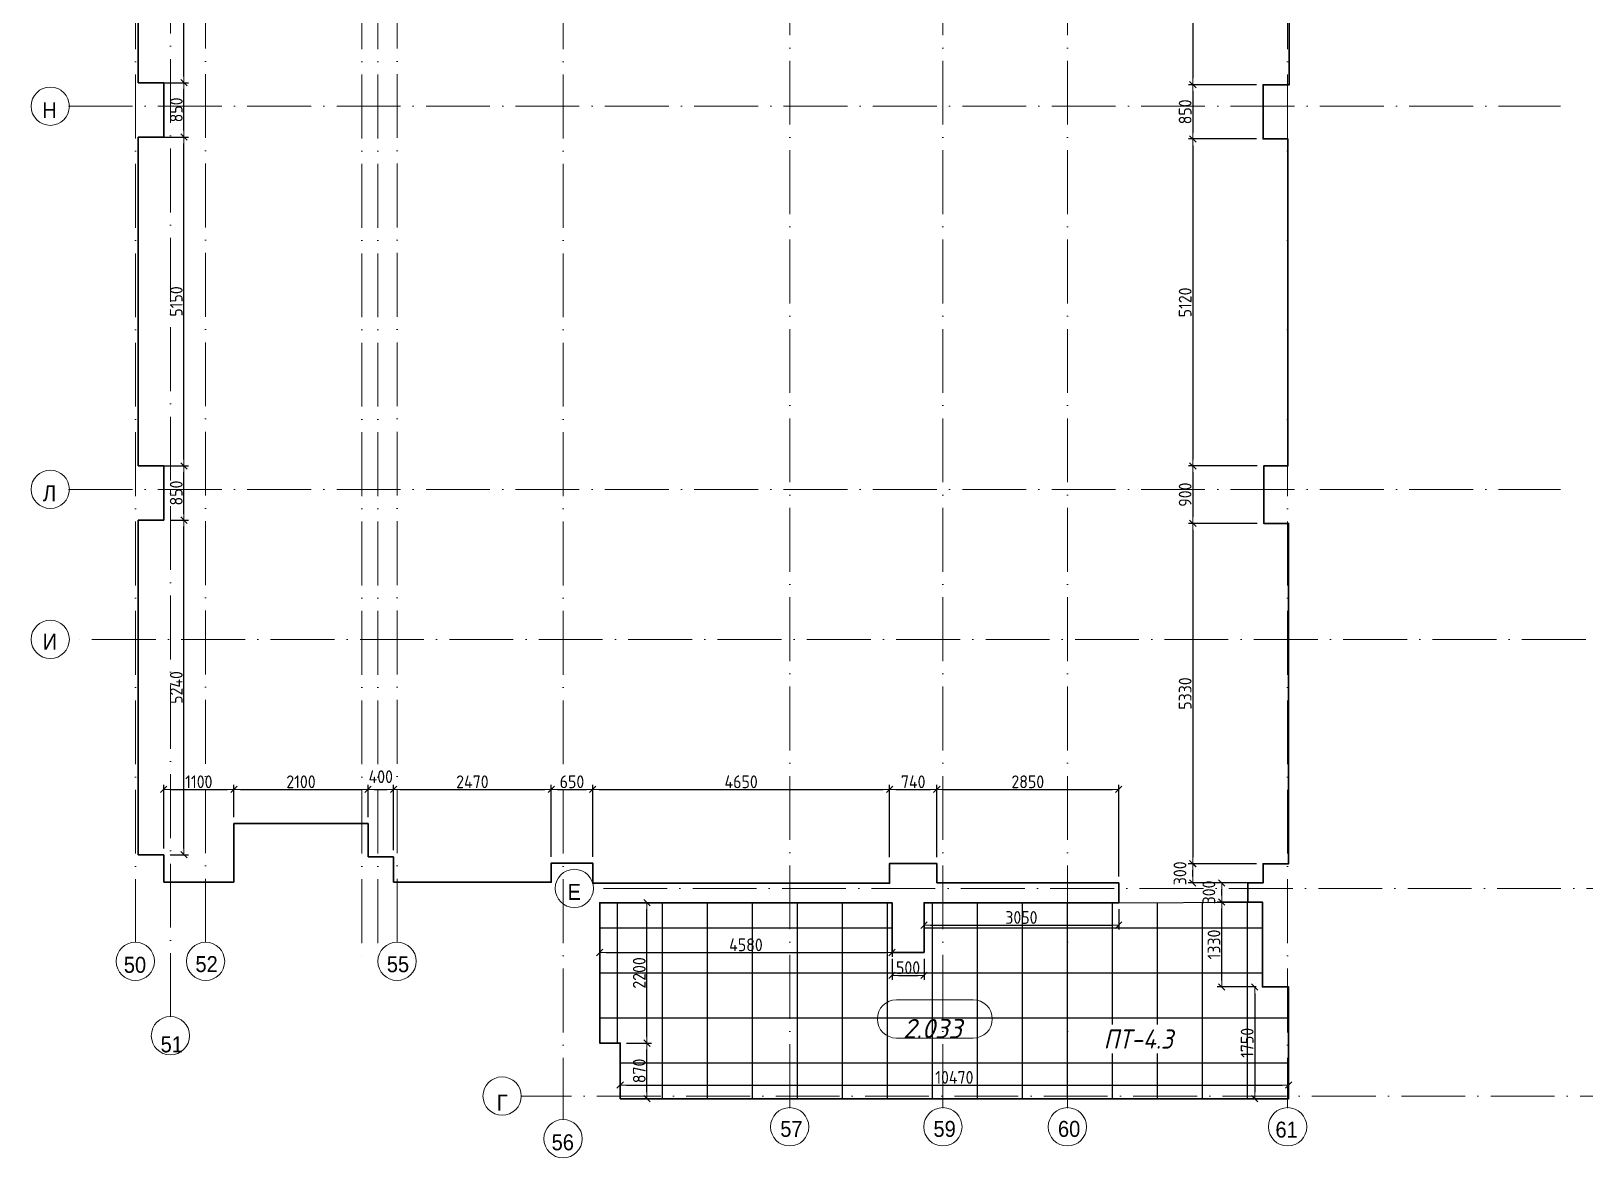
# Model space of a CAD drawing. Header units: millimetres. Extents: x 209 to 233005, y -171466 to 118936.
# Drawn here: x 19713 to 44053, y -77613 to -59967 of the extents above; entities that cross this region are included whole.
import ezdxf

# ---------------------------------------------------------------- set-up
doc = ezdxf.new("R2010")
doc.units = ezdxf.units.MM
doc.linetypes.add('50_200_ШТРИХ_1Т_ш5_п1_п1_', pattern=[1400, 1000, -200, 0, -200])
for name, color, linetype, lineweight, true_color in [('A-AREA-IDEN-1', 7, 'Continuous', 9, 0xaaaaaa), ('Оси-1', 7, 'Continuous', 20, 0xaaaaaa), ('Оси-2', 7, 'Continuous', 9, 0xaaaaaa), ('Оси-3', 7, '50_200_ШТРИХ_1Т_ш5_п1_п1_', 9, 0xaaaaaa)]:
    doc.layers.add(name, color=color, linetype=linetype, lineweight=lineweight, true_color=true_color)
for name, color, linetype, lineweight in [('A-CLNG-IDEN', 7, 'Continuous', 9), ('Основные линии', 7, 'Continuous', 30), ('Размеры', 7, 'Continuous', 15)]:
    doc.layers.add(name, color=color, linetype=linetype, lineweight=lineweight)
doc.layers.add('Штриховка', color=7, linetype='Continuous')
doc.styles.add('Arial', font='arial.ttf', dxfattribs={"width": 0.9, "height": 500})
doc.styles.add('ISOCPEUR_I', font='isocpeui.ttf', dxfattribs={"height": 300})
doc.styles.add('ISOCPEUR_I_1', font='isocpeui.ttf', dxfattribs={"width": 0.9, "height": 500})
doc.styles.add('СПДС', font='isocpeur.ttf', dxfattribs={"width": 0.9})
doc.dimstyles.new('Размера А3', dxfattribs={"dimtxt": 200, "dimasz": 100, "dimexe": 70, "dimexo": 100, "dimgap": 20, "dimtad": 1, "dimdec": 0, "dimrnd": 10, "dimzin": 0, "dimdsep": 46, "dimtxsty": 'СПДС', "dimblk": 'ARROWHEAD_6', "dimcen": 1, "dimclrd": 256, "dimclre": 256, "dimclrt": 256, "dimazin": 0, "dimtfac": 1, "dimtdec": 0, "dimtmove": 2, "dimatfit": 3, "dimfxl": 1, "dimtolj": 1, "dimtzin": 0, "dimarcsym": 0})

# ---------------------------------------------------------------- blocks, each defined once
blk = doc.blocks.new('Ось сетки - Круг_Ø6_00__ISO-2_5_0_9K_-17386508-АИ_План этажа Радиаторы_2')
at = {"layer": 'Оси-1'}
blk.add_circle((0, 0), 3, dxfattribs=at)
blk = doc.blocks.new('ARROWHEAD_6')
at = {"color": 0, "linetype": 'Continuous'}
for p, q in [((0, 0), (-1, 0)), ((-0.5, -0.5), (0.5, 0.5))]:
    blk.add_line(p, q, dxfattribs=at)
blk = doc.blocks.new('*D746')
at = {"layer": 'Defpoints', "color": 0, "transparency": 16777216}
for p in [(21791, -67626), (22107, -67626), (21791, -72866)]:
    blk.add_point(p, dxfattribs=at)
at = {"layer": 'Размеры', "lineweight": -2, "transparency": 16777216}
for p, q in [((21891, -67626), (22177, -67626)), ((22107, -72766), (22107, -67726)), ((21891, -72866), (22177, -72866))]:
    blk.add_line(p, q, dxfattribs=at)
at = {"layer": 'Размеры', "lineweight": -2, "transparency": 16777216, "xscale": 100, "yscale": 100, "zscale": 100}
for p, rotation in [((22107, -67626), 90), ((22107, -72866), 270)]:
    blk.add_blockref('ARROWHEAD_6', p, dxfattribs=dict(at, rotation=rotation))
at = {"layer": 'Размеры', "transparency": 16777216, "insert": (21987, -70246), "char_height": 200, "attachment_point": 5, "rotation": 90, "style": 'СПДС'}
blk.add_mtext('\\A1;5240', dxfattribs=at)
blk = doc.blocks.new('*D747')
at = {"layer": 'Defpoints', "color": 0, "transparency": 16777216}
for p in [(21791, -66776), (22107, -66776), (21791, -67626)]:
    blk.add_point(p, dxfattribs=at)
at = {"layer": 'Размеры', "lineweight": -2, "transparency": 16777216}
for p, q in [((21891, -66776), (22177, -66776)), ((22107, -67526), (22107, -66876)), ((21891, -67626), (22177, -67626))]:
    blk.add_line(p, q, dxfattribs=at)
at = {"layer": 'Размеры', "lineweight": -2, "transparency": 16777216, "xscale": 100, "yscale": 100, "zscale": 100}
for p, rotation in [((22107, -66776), 90), ((22107, -67626), 270)]:
    blk.add_blockref('ARROWHEAD_6', p, dxfattribs=dict(at, rotation=rotation))
at = {"layer": 'Размеры', "transparency": 16777216, "insert": (21987, -67201), "char_height": 200, "attachment_point": 5, "rotation": 90, "style": 'СПДС'}
blk.add_mtext('\\A1;850', dxfattribs=at)
blk = doc.blocks.new('*D748')
at = {"layer": 'Defpoints', "color": 0, "transparency": 16777216}
for p in [(21391, -61626), (22107, -61626), (21391, -66776)]:
    blk.add_point(p, dxfattribs=at)
at = {"layer": 'Размеры', "lineweight": -2, "transparency": 16777216}
for p, q in [((21491, -61626), (22177, -61626)), ((22107, -66676), (22107, -61726)), ((21491, -66776), (22177, -66776))]:
    blk.add_line(p, q, dxfattribs=at)
at = {"layer": 'Размеры', "lineweight": -2, "transparency": 16777216, "xscale": 100, "yscale": 100, "zscale": 100}
for p, rotation in [((22107, -61626), 90), ((22107, -66776), 270)]:
    blk.add_blockref('ARROWHEAD_6', p, dxfattribs=dict(at, rotation=rotation))
at = {"layer": 'Размеры', "transparency": 16777216, "insert": (21987, -64201), "char_height": 200, "attachment_point": 5, "rotation": 90, "style": 'СПДС'}
blk.add_mtext('\\A1;5150', dxfattribs=at)
blk = doc.blocks.new('*D749')
at = {"layer": 'Defpoints', "color": 0, "transparency": 16777216}
for p in [(21791, -60776), (22107, -60776), (21791, -61626)]:
    blk.add_point(p, dxfattribs=at)
at = {"layer": 'Размеры', "lineweight": -2, "transparency": 16777216}
for p, q in [((21891, -60776), (22177, -60776)), ((22107, -61526), (22107, -60876)), ((21891, -61626), (22177, -61626))]:
    blk.add_line(p, q, dxfattribs=at)
at = {"layer": 'Размеры', "lineweight": -2, "transparency": 16777216, "xscale": 100, "yscale": 100, "zscale": 100}
for p, rotation in [((22107, -60776), 90), ((22107, -61626), 270)]:
    blk.add_blockref('ARROWHEAD_6', p, dxfattribs=dict(at, rotation=rotation))
at = {"layer": 'Размеры', "transparency": 16777216, "insert": (21987, -61201), "char_height": 200, "attachment_point": 5, "rotation": 90, "style": 'СПДС'}
blk.add_mtext('\\A1;850', dxfattribs=at)
blk = doc.blocks.new('*D750')
at = {"layer": 'Defpoints', "color": 0, "transparency": 16777216}
for p in [(21391, -55636), (22107, -55636), (21391, -60776)]:
    blk.add_point(p, dxfattribs=at)
at = {"layer": 'Размеры', "lineweight": -2, "transparency": 16777216}
for p, q in [((21491, -55636), (22177, -55636)), ((22107, -60676), (22107, -55736)), ((21491, -60776), (22177, -60776))]:
    blk.add_line(p, q, dxfattribs=at)
at = {"layer": 'Размеры', "lineweight": -2, "transparency": 16777216, "xscale": 100, "yscale": 100, "zscale": 100}
for p, rotation in [((22107, -55636), 90), ((22107, -60776), 270)]:
    blk.add_blockref('ARROWHEAD_6', p, dxfattribs=dict(at, rotation=rotation))
at = {"layer": 'Размеры', "transparency": 16777216, "insert": (21987, -58206), "char_height": 200, "attachment_point": 5, "rotation": 90, "style": 'СПДС'}
blk.add_mtext('\\A1;5140', dxfattribs=at)
blk = doc.blocks.new('*D728')
at = {"layer": 'Defpoints', "color": 0, "transparency": 16777216}
for p in [(39011, -55656), (37911, -60806), (39011, -60806)]:
    blk.add_point(p, dxfattribs=at)
at = {"layer": 'Размеры', "lineweight": -2, "transparency": 16777216}
for p, q in [((38911, -55656), (37841, -55656)), ((37911, -55756), (37911, -60706)), ((38911, -60806), (37841, -60806))]:
    blk.add_line(p, q, dxfattribs=at)
at = {"layer": 'Размеры', "lineweight": -2, "transparency": 16777216, "xscale": 100, "yscale": 100, "zscale": 100}
for p, rotation in [((37911, -55656), 90), ((37911, -60806), 270)]:
    blk.add_blockref('ARROWHEAD_6', p, dxfattribs=dict(at, rotation=rotation))
at = {"layer": 'Размеры', "transparency": 16777216, "insert": (37791, -58231), "char_height": 200, "attachment_point": 5, "rotation": 90, "style": 'СПДС'}
blk.add_mtext('\\A1;5150', dxfattribs=at)
blk = doc.blocks.new('*D729')
at = {"layer": 'Defpoints', "color": 0, "transparency": 16777216}
for p in [(39011, -60806), (37911, -61656), (39011, -61656)]:
    blk.add_point(p, dxfattribs=at)
at = {"layer": 'Размеры', "lineweight": -2, "transparency": 16777216}
for p, q in [((38911, -60806), (37841, -60806)), ((37911, -60906), (37911, -61556)), ((38911, -61656), (37841, -61656))]:
    blk.add_line(p, q, dxfattribs=at)
at = {"layer": 'Размеры', "lineweight": -2, "transparency": 16777216, "xscale": 100, "yscale": 100, "zscale": 100}
for p, rotation in [((37911, -60806), 90), ((37911, -61656), 270)]:
    blk.add_blockref('ARROWHEAD_6', p, dxfattribs=dict(at, rotation=rotation))
at = {"layer": 'Размеры', "transparency": 16777216, "insert": (37791, -61231), "char_height": 200, "attachment_point": 5, "rotation": 90, "style": 'СПДС'}
blk.add_mtext('\\A1;850', dxfattribs=at)
blk = doc.blocks.new('*D730')
at = {"layer": 'Defpoints', "color": 0, "transparency": 16777216}
for p in [(39011, -61656), (37911, -66776), (39021, -66776)]:
    blk.add_point(p, dxfattribs=at)
at = {"layer": 'Размеры', "lineweight": -2, "transparency": 16777216}
for p, q in [((38911, -61656), (37841, -61656)), ((37911, -61756), (37911, -66676)), ((38921, -66776), (37841, -66776))]:
    blk.add_line(p, q, dxfattribs=at)
at = {"layer": 'Размеры', "lineweight": -2, "transparency": 16777216, "xscale": 100, "yscale": 100, "zscale": 100}
for p, rotation in [((37911, -61656), 90), ((37911, -66776), 270)]:
    blk.add_blockref('ARROWHEAD_6', p, dxfattribs=dict(at, rotation=rotation))
at = {"layer": 'Размеры', "transparency": 16777216, "insert": (37791, -64216), "char_height": 200, "attachment_point": 5, "rotation": 90, "style": 'СПДС'}
blk.add_mtext('\\A1;5120', dxfattribs=at)
blk = doc.blocks.new('*D736')
at = {"layer": 'Defpoints', "color": 0, "transparency": 16777216}
for p in [(39021, -66776), (37911, -67676), (39021, -67676)]:
    blk.add_point(p, dxfattribs=at)
at = {"layer": 'Размеры', "lineweight": -2, "transparency": 16777216}
for p, q in [((38921, -66776), (37841, -66776)), ((37911, -66876), (37911, -67576)), ((38921, -67676), (37841, -67676))]:
    blk.add_line(p, q, dxfattribs=at)
at = {"layer": 'Размеры', "lineweight": -2, "transparency": 16777216, "xscale": 100, "yscale": 100, "zscale": 100}
for p, rotation in [((37911, -66776), 90), ((37911, -67676), 270)]:
    blk.add_blockref('ARROWHEAD_6', p, dxfattribs=dict(at, rotation=rotation))
at = {"layer": 'Размеры', "transparency": 16777216, "insert": (37791, -67226), "char_height": 200, "attachment_point": 5, "rotation": 90, "style": 'СПДС'}
blk.add_mtext('\\A1;900', dxfattribs=at)
blk = doc.blocks.new('*D737')
at = {"layer": 'Defpoints', "color": 0, "transparency": 16777216}
for p in [(39021, -67676), (37911, -73006), (39011, -73006)]:
    blk.add_point(p, dxfattribs=at)
at = {"layer": 'Размеры', "lineweight": -2, "transparency": 16777216}
for p, q in [((38921, -67676), (37841, -67676)), ((37911, -67776), (37911, -72906)), ((38911, -73006), (37841, -73006))]:
    blk.add_line(p, q, dxfattribs=at)
at = {"layer": 'Размеры', "lineweight": -2, "transparency": 16777216, "xscale": 100, "yscale": 100, "zscale": 100}
for p, rotation in [((37911, -67676), 90), ((37911, -73006), 270)]:
    blk.add_blockref('ARROWHEAD_6', p, dxfattribs=dict(at, rotation=rotation))
at = {"layer": 'Размеры', "transparency": 16777216, "insert": (37791, -70341), "char_height": 200, "attachment_point": 5, "rotation": 90, "style": 'СПДС'}
blk.add_mtext('\\A1;5330', dxfattribs=at)
blk = doc.blocks.new('*D738')
at = {"layer": 'Defpoints', "color": 0, "transparency": 16777216}
for p in [(22891, -71843), (22891, -72376), (21791, -72866)]:
    blk.add_point(p, dxfattribs=at)
at = {"layer": 'Размеры', "lineweight": -2, "transparency": 16777216}
for p, q in [((21791, -72766), (21791, -71773)), ((22891, -72276), (22891, -71773)), ((21891, -71843), (22791, -71843))]:
    blk.add_line(p, q, dxfattribs=at)
at = {"layer": 'Размеры', "lineweight": -2, "transparency": 16777216, "xscale": 100, "yscale": 100, "zscale": 100, "rotation": 180}
blk.add_blockref('ARROWHEAD_6', (21791, -71843), dxfattribs=at)
at = {"layer": 'Размеры', "lineweight": -2, "transparency": 16777216, "xscale": 100, "yscale": 100, "zscale": 100}
blk.add_blockref('ARROWHEAD_6', (22891, -71843), dxfattribs=at)
at = {"layer": 'Размеры', "transparency": 16777216, "insert": (22341, -71723), "char_height": 200, "attachment_point": 5, "style": 'СПДС'}
blk.add_mtext('\\A1;1100', dxfattribs=at)
blk = doc.blocks.new('*D739')
at = {"layer": 'Defpoints', "color": 0, "transparency": 16777216}
for p in [(24991, -71843), (22891, -72376), (24991, -72376)]:
    blk.add_point(p, dxfattribs=at)
at = {"layer": 'Размеры', "lineweight": -2, "transparency": 16777216}
for p, q in [((22891, -72276), (22891, -71773)), ((24991, -72276), (24991, -71773)), ((22991, -71843), (24891, -71843))]:
    blk.add_line(p, q, dxfattribs=at)
at = {"layer": 'Размеры', "lineweight": -2, "transparency": 16777216, "xscale": 100, "yscale": 100, "zscale": 100, "rotation": 180}
blk.add_blockref('ARROWHEAD_6', (22891, -71843), dxfattribs=at)
at = {"layer": 'Размеры', "lineweight": -2, "transparency": 16777216, "xscale": 100, "yscale": 100, "zscale": 100}
blk.add_blockref('ARROWHEAD_6', (24991, -71843), dxfattribs=at)
at = {"layer": 'Размеры', "transparency": 16777216, "insert": (23941, -71723), "char_height": 200, "attachment_point": 5, "style": 'СПДС'}
blk.add_mtext('\\A1;2100', dxfattribs=at)
blk = doc.blocks.new('*D740')
at = {"layer": 'Defpoints', "color": 0, "transparency": 16777216}
for p in [(25391, -71843), (24991, -72376), (25391, -72896)]:
    blk.add_point(p, dxfattribs=at)
at = {"layer": 'Размеры', "lineweight": -2, "transparency": 16777216}
for p, q in [((24991, -72276), (24991, -71773)), ((25391, -72796), (25391, -71773)), ((25091, -71843), (25291, -71843))]:
    blk.add_line(p, q, dxfattribs=at)
at = {"layer": 'Размеры', "lineweight": -2, "transparency": 16777216, "xscale": 100, "yscale": 100, "zscale": 100, "rotation": 180}
blk.add_blockref('ARROWHEAD_6', (24991, -71843), dxfattribs=at)
at = {"layer": 'Размеры', "lineweight": -2, "transparency": 16777216, "xscale": 100, "yscale": 100, "zscale": 100}
blk.add_blockref('ARROWHEAD_6', (25391, -71843), dxfattribs=at)
at = {"layer": 'Размеры', "transparency": 16777216, "insert": (25191, -71643), "char_height": 200, "attachment_point": 5, "style": 'СПДС'}
blk.add_mtext('\\A1;400', dxfattribs=at)
blk = doc.blocks.new('*D751')
at = {"layer": 'Defpoints', "color": 0, "transparency": 16777216}
for p in [(27861, -71843), (25391, -72896), (27861, -72996)]:
    blk.add_point(p, dxfattribs=at)
at = {"layer": 'Размеры', "lineweight": -2, "transparency": 16777216}
for p, q in [((25391, -72796), (25391, -71773)), ((27861, -72896), (27861, -71773)), ((25491, -71843), (27761, -71843))]:
    blk.add_line(p, q, dxfattribs=at)
at = {"layer": 'Размеры', "lineweight": -2, "transparency": 16777216, "xscale": 100, "yscale": 100, "zscale": 100, "rotation": 180}
blk.add_blockref('ARROWHEAD_6', (25391, -71843), dxfattribs=at)
at = {"layer": 'Размеры', "lineweight": -2, "transparency": 16777216, "xscale": 100, "yscale": 100, "zscale": 100}
blk.add_blockref('ARROWHEAD_6', (27861, -71843), dxfattribs=at)
at = {"layer": 'Размеры', "transparency": 16777216, "insert": (26626, -71723), "char_height": 200, "attachment_point": 5, "style": 'СПДС'}
blk.add_mtext('\\A1;2470', dxfattribs=at)
blk = doc.blocks.new('*D752')
at = {"layer": 'Defpoints', "color": 0, "transparency": 16777216}
for p in [(28511, -71843), (27861, -72996), (28511, -72996)]:
    blk.add_point(p, dxfattribs=at)
at = {"layer": 'Размеры', "lineweight": -2, "transparency": 16777216}
for p, q in [((27861, -72896), (27861, -71773)), ((28511, -72896), (28511, -71773)), ((27961, -71843), (28411, -71843))]:
    blk.add_line(p, q, dxfattribs=at)
at = {"layer": 'Размеры', "lineweight": -2, "transparency": 16777216, "xscale": 100, "yscale": 100, "zscale": 100, "rotation": 180}
blk.add_blockref('ARROWHEAD_6', (27861, -71843), dxfattribs=at)
at = {"layer": 'Размеры', "lineweight": -2, "transparency": 16777216, "xscale": 100, "yscale": 100, "zscale": 100}
blk.add_blockref('ARROWHEAD_6', (28511, -71843), dxfattribs=at)
at = {"layer": 'Размеры', "transparency": 16777216, "insert": (28186, -71723), "char_height": 200, "attachment_point": 5, "style": 'СПДС'}
blk.add_mtext('\\A1;650', dxfattribs=at)
blk = doc.blocks.new('*D753')
at = {"layer": 'Defpoints', "color": 0, "transparency": 16777216}
for p in [(33161, -71843), (28511, -72996), (33161, -72996)]:
    blk.add_point(p, dxfattribs=at)
at = {"layer": 'Размеры', "lineweight": -2, "transparency": 16777216}
for p, q in [((28511, -72896), (28511, -71773)), ((33161, -72896), (33161, -71773)), ((28611, -71843), (33061, -71843))]:
    blk.add_line(p, q, dxfattribs=at)
at = {"layer": 'Размеры', "lineweight": -2, "transparency": 16777216, "xscale": 100, "yscale": 100, "zscale": 100, "rotation": 180}
blk.add_blockref('ARROWHEAD_6', (28511, -71843), dxfattribs=at)
at = {"layer": 'Размеры', "lineweight": -2, "transparency": 16777216, "xscale": 100, "yscale": 100, "zscale": 100}
blk.add_blockref('ARROWHEAD_6', (33161, -71843), dxfattribs=at)
at = {"layer": 'Размеры', "transparency": 16777216, "insert": (30836, -71723), "char_height": 200, "attachment_point": 5, "style": 'СПДС'}
blk.add_mtext('\\A1;4650', dxfattribs=at)
blk = doc.blocks.new('*D754')
at = {"layer": 'Defpoints', "color": 0, "transparency": 16777216}
for p in [(33901, -71843), (33161, -73001), (33901, -73001)]:
    blk.add_point(p, dxfattribs=at)
at = {"layer": 'Размеры', "lineweight": -2, "transparency": 16777216}
for p, q in [((33161, -72901), (33161, -71773)), ((33901, -72901), (33901, -71773)), ((33261, -71843), (33801, -71843))]:
    blk.add_line(p, q, dxfattribs=at)
at = {"layer": 'Размеры', "lineweight": -2, "transparency": 16777216, "xscale": 100, "yscale": 100, "zscale": 100, "rotation": 180}
blk.add_blockref('ARROWHEAD_6', (33161, -71843), dxfattribs=at)
at = {"layer": 'Размеры', "lineweight": -2, "transparency": 16777216, "xscale": 100, "yscale": 100, "zscale": 100}
blk.add_blockref('ARROWHEAD_6', (33901, -71843), dxfattribs=at)
at = {"layer": 'Размеры', "transparency": 16777216, "insert": (33531, -71723), "char_height": 200, "attachment_point": 5, "style": 'СПДС'}
blk.add_mtext('\\A1;740', dxfattribs=at)
blk = doc.blocks.new('*D755')
at = {"layer": 'Defpoints', "color": 0, "transparency": 16777216}
for p in [(36751, -71843), (33901, -73001), (36751, -73306)]:
    blk.add_point(p, dxfattribs=at)
at = {"layer": 'Размеры', "lineweight": -2, "transparency": 16777216}
for p, q in [((33901, -72901), (33901, -71773)), ((36751, -73206), (36751, -71773)), ((34001, -71843), (36651, -71843))]:
    blk.add_line(p, q, dxfattribs=at)
at = {"layer": 'Размеры', "lineweight": -2, "transparency": 16777216, "xscale": 100, "yscale": 100, "zscale": 100, "rotation": 180}
blk.add_blockref('ARROWHEAD_6', (33901, -71843), dxfattribs=at)
at = {"layer": 'Размеры', "lineweight": -2, "transparency": 16777216, "xscale": 100, "yscale": 100, "zscale": 100}
blk.add_blockref('ARROWHEAD_6', (36751, -71843), dxfattribs=at)
at = {"layer": 'Размеры', "transparency": 16777216, "insert": (35326, -71723), "char_height": 200, "attachment_point": 5, "style": 'СПДС'}
blk.add_mtext('\\A1;2850', dxfattribs=at)
blk = doc.blocks.new('*D756')
at = {"layer": 'Defpoints', "color": 0, "transparency": 16777216}
for p in [(28621, -73940), (33201, -74006), (33201, -74396)]:
    blk.add_point(p, dxfattribs=at)
at = {"layer": 'Размеры', "lineweight": -2, "transparency": 16777216}
for p, q in [((28621, -74040), (28621, -74466)), ((33201, -74106), (33201, -74466)), ((28721, -74396), (33101, -74396))]:
    blk.add_line(p, q, dxfattribs=at)
at = {"layer": 'Размеры', "lineweight": -2, "transparency": 16777216, "xscale": 100, "yscale": 100, "zscale": 100, "rotation": 180}
blk.add_blockref('ARROWHEAD_6', (28621, -74396), dxfattribs=at)
at = {"layer": 'Размеры', "lineweight": -2, "transparency": 16777216, "xscale": 100, "yscale": 100, "zscale": 100}
blk.add_blockref('ARROWHEAD_6', (33201, -74396), dxfattribs=at)
at = {"layer": 'Размеры', "transparency": 16777216, "insert": (30911, -74276), "char_height": 200, "attachment_point": 5, "style": 'СПДС'}
blk.add_mtext('\\A1;4580', dxfattribs=at)
blk = doc.blocks.new('*D757')
at = {"layer": 'Defpoints', "color": 0, "transparency": 16777216}
for p in [(33201, -74396), (33701, -74396), (33701, -74754)]:
    blk.add_point(p, dxfattribs=at)
at = {"layer": 'Размеры', "lineweight": -2, "transparency": 16777216}
for p, q in [((33201, -74496), (33201, -74824)), ((33701, -74496), (33701, -74824)), ((33301, -74754), (33601, -74754))]:
    blk.add_line(p, q, dxfattribs=at)
at = {"layer": 'Размеры', "lineweight": -2, "transparency": 16777216, "xscale": 100, "yscale": 100, "zscale": 100, "rotation": 180}
blk.add_blockref('ARROWHEAD_6', (33201, -74754), dxfattribs=at)
at = {"layer": 'Размеры', "lineweight": -2, "transparency": 16777216, "xscale": 100, "yscale": 100, "zscale": 100}
blk.add_blockref('ARROWHEAD_6', (33701, -74754), dxfattribs=at)
at = {"layer": 'Размеры', "transparency": 16777216, "insert": (33451, -74634), "char_height": 200, "attachment_point": 5, "style": 'СПДС'}
blk.add_mtext('\\A1;500', dxfattribs=at)
blk = doc.blocks.new('*D758')
at = {"layer": 'Defpoints', "color": 0, "transparency": 16777216}
for p in [(36751, -73616), (36751, -73968), (33701, -74396)]:
    blk.add_point(p, dxfattribs=at)
at = {"layer": 'Размеры', "lineweight": -2, "transparency": 16777216}
for p, q in [((36751, -73716), (36751, -74038)), ((33701, -74296), (33701, -73898)), ((33801, -73968), (36651, -73968))]:
    blk.add_line(p, q, dxfattribs=at)
at = {"layer": 'Размеры', "lineweight": -2, "transparency": 16777216, "xscale": 100, "yscale": 100, "zscale": 100, "rotation": 180}
blk.add_blockref('ARROWHEAD_6', (33701, -73968), dxfattribs=at)
at = {"layer": 'Размеры', "lineweight": -2, "transparency": 16777216, "xscale": 100, "yscale": 100, "zscale": 100}
blk.add_blockref('ARROWHEAD_6', (36751, -73968), dxfattribs=at)
at = {"layer": 'Размеры', "transparency": 16777216, "insert": (35226, -73848), "char_height": 200, "attachment_point": 5, "style": 'СПДС'}
blk.add_mtext('\\A1;3050', dxfattribs=at)
blk = doc.blocks.new('*D759')
at = {"layer": 'Defpoints', "color": 0, "transparency": 16777216}
for p in [(39001, -74936), (38882, -76686), (39001, -76686)]:
    blk.add_point(p, dxfattribs=at)
at = {"layer": 'Размеры', "lineweight": -2, "transparency": 16777216}
for p, q in [((38901, -74936), (38812, -74936)), ((38882, -75036), (38882, -76586)), ((38901, -76686), (38812, -76686))]:
    blk.add_line(p, q, dxfattribs=at)
at = {"layer": 'Размеры', "lineweight": -2, "transparency": 16777216, "xscale": 100, "yscale": 100, "zscale": 100}
for p, rotation in [((38882, -74936), 90), ((38882, -76686), 270)]:
    blk.add_blockref('ARROWHEAD_6', p, dxfattribs=dict(at, rotation=rotation))
at = {"layer": 'Размеры', "transparency": 16777216, "insert": (38762, -75811), "char_height": 200, "attachment_point": 5, "rotation": 90, "style": 'СПДС'}
blk.add_mtext('\\A1;1750', dxfattribs=at)
blk = doc.blocks.new('*D760')
at = {"layer": 'Defpoints', "color": 0, "transparency": 16777216}
for p in [(38363, -73606), (39001, -73606), (39001, -74936)]:
    blk.add_point(p, dxfattribs=at)
at = {"layer": 'Размеры', "lineweight": -2, "transparency": 16777216}
for p, q in [((38901, -73606), (38293, -73606)), ((38363, -74836), (38363, -73706)), ((38901, -74936), (38293, -74936))]:
    blk.add_line(p, q, dxfattribs=at)
at = {"layer": 'Размеры', "lineweight": -2, "transparency": 16777216, "xscale": 100, "yscale": 100, "zscale": 100}
for p, rotation in [((38363, -73606), 90), ((38363, -74936), 270)]:
    blk.add_blockref('ARROWHEAD_6', p, dxfattribs=dict(at, rotation=rotation))
at = {"layer": 'Размеры', "transparency": 16777216, "insert": (38243, -74271), "char_height": 200, "attachment_point": 5, "rotation": 90, "style": 'СПДС'}
blk.add_mtext('\\A1;1330', dxfattribs=at)
blk = doc.blocks.new('*D761')
at = {"layer": 'Defpoints', "color": 0, "transparency": 16777216}
for p in [(38363, -73306), (38771, -73306), (38771, -73606)]:
    blk.add_point(p, dxfattribs=at)
at = {"layer": 'Размеры', "lineweight": -2, "transparency": 16777216}
for p, q in [((38671, -73306), (38293, -73306)), ((38363, -73506), (38363, -73406)), ((38671, -73606), (38293, -73606))]:
    blk.add_line(p, q, dxfattribs=at)
at = {"layer": 'Размеры', "lineweight": -2, "transparency": 16777216, "xscale": 100, "yscale": 100, "zscale": 100}
for p, rotation in [((38363, -73306), 90), ((38363, -73606), 270)]:
    blk.add_blockref('ARROWHEAD_6', p, dxfattribs=dict(at, rotation=rotation))
at = {"layer": 'Размеры', "transparency": 16777216, "insert": (38163, -73456), "char_height": 200, "attachment_point": 5, "rotation": 90, "style": 'СПДС'}
blk.add_mtext('\\A1;300', dxfattribs=at)
blk = doc.blocks.new('*D762')
at = {"layer": 'Defpoints', "color": 0, "transparency": 16777216}
for p in [(37910, -73006), (39011, -73006), (39011, -73306)]:
    blk.add_point(p, dxfattribs=at)
at = {"layer": 'Размеры', "lineweight": -2, "transparency": 16777216}
for p, q in [((38911, -73006), (37840, -73006)), ((37910, -73206), (37910, -73106)), ((38911, -73306), (37840, -73306))]:
    blk.add_line(p, q, dxfattribs=at)
at = {"layer": 'Размеры', "lineweight": -2, "transparency": 16777216, "xscale": 100, "yscale": 100, "zscale": 100}
for p, rotation in [((37910, -73006), 90), ((37910, -73306), 270)]:
    blk.add_blockref('ARROWHEAD_6', p, dxfattribs=dict(at, rotation=rotation))
at = {"layer": 'Размеры', "transparency": 16777216, "insert": (37710, -73156), "char_height": 200, "attachment_point": 5, "rotation": 90, "style": 'СПДС'}
blk.add_mtext('\\A1;300', dxfattribs=at)
blk = doc.blocks.new('*D763')
at = {"layer": 'Defpoints', "color": 0, "transparency": 16777216}
for p in [(28941, -76472), (39411, -76472), (39411, -76472)]:
    blk.add_point(p, dxfattribs=at)
at = {"layer": 'Размеры', "lineweight": -2, "transparency": 16777216}
for p, q in [((28941, -76372), (28941, -76402)), ((39411, -76372), (39411, -76402)), ((29041, -76472), (39311, -76472))]:
    blk.add_line(p, q, dxfattribs=at)
at = {"layer": 'Размеры', "lineweight": -2, "transparency": 16777216, "xscale": 100, "yscale": 100, "zscale": 100, "rotation": 180}
blk.add_blockref('ARROWHEAD_6', (28941, -76472), dxfattribs=at)
at = {"layer": 'Размеры', "lineweight": -2, "transparency": 16777216, "xscale": 100, "yscale": 100, "zscale": 100}
blk.add_blockref('ARROWHEAD_6', (39411, -76472), dxfattribs=at)
at = {"layer": 'Размеры', "transparency": 16777216, "insert": (34176, -76352), "char_height": 200, "attachment_point": 5, "style": 'СПДС'}
blk.add_mtext('\\A1;10470', dxfattribs=at)
blk = doc.blocks.new('*D764')
at = {"layer": 'Defpoints', "color": 0, "transparency": 16777216}
for p in [(28941, -75816), (29360, -75816), (28941, -76686)]:
    blk.add_point(p, dxfattribs=at)
at = {"layer": 'Размеры', "lineweight": -2, "transparency": 16777216}
for p, q in [((29041, -75816), (29430, -75816)), ((29360, -76586), (29360, -75916)), ((29041, -76686), (29430, -76686))]:
    blk.add_line(p, q, dxfattribs=at)
at = {"layer": 'Размеры', "lineweight": -2, "transparency": 16777216, "xscale": 100, "yscale": 100, "zscale": 100}
for p, rotation in [((29360, -75816), 90), ((29360, -76686), 270)]:
    blk.add_blockref('ARROWHEAD_6', p, dxfattribs=dict(at, rotation=rotation))
at = {"layer": 'Размеры', "transparency": 16777216, "insert": (29240, -76251), "char_height": 200, "attachment_point": 5, "rotation": 90, "style": 'СПДС'}
blk.add_mtext('\\A1;870', dxfattribs=at)
blk = doc.blocks.new('*D765')
at = {"layer": 'Defpoints', "color": 0, "transparency": 16777216}
for p in [(28941, -73616), (29360, -73616), (28941, -75816)]:
    blk.add_point(p, dxfattribs=at)
at = {"layer": 'Размеры', "lineweight": -2, "transparency": 16777216}
for p, q in [((29041, -73616), (29430, -73616)), ((29360, -75716), (29360, -73716)), ((29041, -75816), (29430, -75816))]:
    blk.add_line(p, q, dxfattribs=at)
at = {"layer": 'Размеры', "lineweight": -2, "transparency": 16777216, "xscale": 100, "yscale": 100, "zscale": 100}
for p, rotation in [((29360, -73616), 90), ((29360, -75816), 270)]:
    blk.add_blockref('ARROWHEAD_6', p, dxfattribs=dict(at, rotation=rotation))
at = {"layer": 'Размеры', "transparency": 16777216, "insert": (29240, -74716), "char_height": 200, "attachment_point": 5, "rotation": 90, "style": 'СПДС'}
blk.add_mtext('\\A1;2200', dxfattribs=at)
blk = doc.blocks.new('AAR_СКБ_Марка_помещения_1_5 ммп - Номер-27962133-АИ_План этажа Радиаторы_2')
at = {"layer": 'A-AREA-IDEN-1'}
for p, q in [((-2.99, 3), (3.01, 3)), ((-2.99, 0), (3.01, 0))]:
    blk.add_line(p, q, dxfattribs=at)
for centre, start, end in [((-2.99, 1.5), 90, 270), ((3.01, 1.5), 270, 90)]:
    blk.add_arc(centre, 1.5, start, end, dxfattribs=at)

msp = doc.modelspace()

# ---------------------------------------------------------------- hatches: boundary and pattern name
at = {"layer": 'Штриховка', "true_color": 0xf26722, "transparency": 33554559}
h = msp.add_hatch(dxfattribs=at)
h.set_pattern_fill('ANSI37', color=30, scale=222, angle=45)
h.paths.add_polyline_path([(39411.1, -74936.1), (39001.1, -74936.1), (39001.1, -73606.1), (38771.1, -73606.1), (36751.1, -73616.1), (33701.1, -73616.1), (33701.1, -74396.1), (33201.1, -74396.1), (33201.1, -73616.1), (28621.1, -73616.1), (28621.1, -75816.1), (28941.1, -75816.1), (28941.1, -76686.1), (39411.1, -76686.1)])

# ---------------------------------------------------------------- linework, layer by layer
msp.add_lwpolyline([(36751.1, -73616.1), (38771.1, -73606.1)])
at = {"layer": 'Оси-3'}
for p, q in [((21346.1, -38245.8), (21346.1, -74241.6)), ((21896.1, -75406.2), (21896.1, -38245.8)), ((22446.1, -74241.6), (22446.1, -38245.8)), ((24896.1, -38245.8), (24896.1, -74561.1)), ((25146.1, -38245.8), (25146.1, -74561.1)), ((28046.1, -38245.8), (28046.1, -77013.2)), ((31596.1, -76833.2), (31596.1, -38245.8)), ((33996.1, -76833.2), (33996.1, -38245.8)), ((35946.1, -76833.2), (35946.1, -38245.8)), ((39396.1, -38245.8), (39396.1, -76833.2)), ((25446.1, -74241.6), (25446.1, -41613.4)), ((20300.1, -61143.2), (43669.1, -61143.2)), ((20300.1, -67143.2), (43669.1, -67143.2)), ((58068.2, -69493.2), (20300.1, -69493.2)), ((46478.3, -73393.2), (28522.8, -73393.2)), ((46377.7, -76644.6), (27391.8, -76644.6))]:
    msp.add_line(p, q, dxfattribs=at)
at = {"layer": 'Основные линии', "color": 18, "true_color": 0x000000}
for p, q in [((21391.1, -60776.1), (21391.1, -55636.1)), ((21791.1, -60776.1), (21391.1, -60776.1)), ((21791.1, -61626.1), (21791.1, -60776.1)), ((21391.1, -61776.1), (21391.1, -61626.1)), ((21391.1, -61626.1), (21791.1, -61626.1)), ((21391.1, -66776.1), (21391.1, -61776.1)), ((21791.1, -66776.1), (21391.1, -66776.1)), ((21791.1, -67626.1), (21791.1, -66776.1)), ((21391.1, -72866.1), (21391.1, -67626.1)), ((21391.1, -67626.1), (21791.1, -67626.1)), ((24991.1, -72376.1), (22891.1, -72376.1)), ((22891.1, -72376.1), (22891.1, -73296.1)), ((24991.1, -72896.1), (24991.1, -72376.1)), ((21791.1, -72866.1), (21391.1, -72866.1)), ((21791.1, -73296.1), (21791.1, -72866.1)), ((25391.1, -72896.1), (24991.1, -72896.1)), ((25391.1, -73296.1), (25391.1, -72896.1)), ((22891.1, -73296.1), (21791.1, -73296.1)), ((27861.1, -73296.1), (25391.1, -73296.1))]:
    msp.add_line(p, q, dxfattribs=at)
for points in [[(39421.1, -55656.1), (39421.1, -60806.1), (39011.1, -60806.1), (39011.1, -61656.1), (39401.1, -61656.1), (39401.1, -66776.1), (39021.1, -66776.1), (39021.1, -67676.1), (39411.1, -67676.1), (39411.1, -73006.1), (39011.1, -73006.1), (39011.1, -73306.1), (38771.1, -73306.1), (38771.1, -73606.1), (39001.1, -73606.1), (39001.1, -74936.1), (39411.1, -74936.1), (39411.1, -76686.1), (28941.1, -76686.1), (28941.1, -75816.1), (28621.1, -75816.1), (28621.1, -73616.1), (33201.1, -73616.1), (33201.1, -74396.1), (33701.1, -74396.1), (33701.1, -73616.1), (36751.1, -73616.1)], [(33901.1, -73306.1), (33901.1, -73001.1), (33161.1, -73001.1), (33161.1, -73311.1), (28511.1, -73311.1), (28511.1, -72996.1), (27861.1, -72996.1), (27861.1, -73296.1), (27711.1, -73296.1), (27711.1, -73296.1)], [(36751.1, -73616.1), (36751.1, -73306.1), (33901.1, -73306.1)]]:
    msp.add_lwpolyline(points, dxfattribs=at)

# ---------------------------------------------------------------- block references
at = {"layer": 'A-AREA-IDEN-1', "xscale": 199.9999999999999, "yscale": 199.9999999999999, "zscale": 199.9999999999999}
msp.add_blockref('AAR_СКБ_Марка_помещения_1_5 ммп - Номер-27962133-АИ_План этажа Радиаторы_2', (33867.7, -75737.1), dxfattribs=at)
at = {"layer": 'Оси-1', "xscale": 100, "yscale": 100, "zscale": 100}
for p, rotation in [((20013, -61143.2), 269.9999999999995), ((20013, -67143.2), 269.9999999999995), ((20013, -69493.2), 89.99999999999982), ((28222.8, -73393.2), 89.99999999999982), ((21346.1, -74534.6), 180), ((27091.8, -76644.6), 89.99999999999982), ((39396.1, -77126.2), 180), ((28046.1, -77313.2), 180)]:
    msp.add_blockref('Ось сетки - Круг_Ø6_00__ISO-2_5_0_9K_-17386508-АИ_План этажа Радиаторы_2', p, dxfattribs=dict(at, rotation=rotation))
for p in [(22446.1, -74534.6), (25446.1, -74534.6), (21896.1, -75699.2), (31596.1, -77126.2), (33996.1, -77126.2), (35946.1, -77126.2)]:
    msp.add_blockref('Ось сетки - Круг_Ø6_00__ISO-2_5_0_9K_-17386508-АИ_План этажа Радиаторы_2', p, dxfattribs=at)

# ---------------------------------------------------------------- texts
at = {"layer": 'A-AREA-IDEN-1', "color": 18, "true_color": 0x000000, "insert": (33832.9, -75737.1), "char_height": 300, "width": 952, "attachment_point": 8, "line_spacing_factor": 1.139951, "style": 'ISOCPEUR_I'}
msp.add_mtext('\\pxqc,t8.46667,16.93333,25.4,33.86667,42.33333,50.8,59.26667,67.73333,76.2,84.66667,93.13333,101.6,110.06667,118.53333,127,135.46667,143.93333,152.4,160.86667,169.33333,177.8,186.26667,194.73333,203.2,211.66667,220.13333,228.6,237.06667,245.53333,254,262.46667,270.93333;2.033', dxfattribs=at)
at = {"layer": 'Оси-2', "char_height": 250, "attachment_point": 5, "line_spacing_factor": 0.936439, "style": 'Arial'}
for s, insert, width in [('\\pxqc,t4.572,9.144,13.716,18.288,22.86,27.432,32.004,36.576,41.148,45.72,50.292,54.864,59.436,64.008,68.58,73.152,77.724,82.296,86.868,91.44,96.012,100.584,105.156,109.728,114.3,118.872,123.444,128.016,132.588,137.16,141.732,146.304;{Н}', (20001.5, -61205), 464.4), ('\\pxqc,t4.572,9.144,13.716,18.288,22.86,27.432,32.004,36.576,41.148,45.72,50.292,54.864,59.436,64.008,68.58,73.152,77.724,82.296,86.868,91.44,96.012,100.584,105.156,109.728,114.3,118.872,123.444,128.016,132.588,137.16,141.732,146.304;{Л}', (20002.4, -67205), 428.4), ('\\pxqc,t4.572,9.144,13.716,18.288,22.86,27.432,32.004,36.576,41.148,45.72,50.292,54.864,59.436,64.008,68.58,73.152,77.724,82.296,86.868,91.44,96.012,100.584,105.156,109.728,114.3,118.872,123.444,128.016,132.588,137.16,141.732,146.304;{И}', (20008.3, -69529), 464.4), ('\\pxqc,t4.572,9.144,13.716,18.288,22.86,27.432,32.004,36.576,41.148,45.72,50.292,54.864,59.436,64.008,68.58,73.152,77.724,82.296,86.868,91.44,96.012,100.584,105.156,109.728,114.3,118.872,123.444,128.016,132.588,137.16,141.732,146.304;{Е}', (28222.5, -73447.6), 428.4), ('\\pxqc,t4.572,9.144,13.716,18.288,22.86,27.432,32.004,36.576,41.148,45.72,50.292,54.864,59.436,64.008,68.58,73.152,77.724,82.296,86.868,91.44,96.012,100.584,105.156,109.728,114.3,118.872,123.444,128.016,132.588,137.16,141.732,146.304;{50}', (21340.5, -74591), 702), ('\\pxqc,t4.572,9.144,13.716,18.288,22.86,27.432,32.004,36.576,41.148,45.72,50.292,54.864,59.436,64.008,68.58,73.152,77.724,82.296,86.868,91.44,96.012,100.584,105.156,109.728,114.3,118.872,123.444,128.016,132.588,137.16,141.732,146.304;{52}', (22462.5, -74579.7), 702), ('\\pxqc,t4.572,9.144,13.716,18.288,22.86,27.432,32.004,36.576,41.148,45.72,50.292,54.864,59.436,64.008,68.58,73.152,77.724,82.296,86.868,91.44,96.012,100.584,105.156,109.728,114.3,118.872,123.444,128.016,132.588,137.16,141.732,146.304;{55}', (25460.4, -74581.8), 702), ('\\pxqc,t4.572,9.144,13.716,18.288,22.86,27.432,32.004,36.576,41.148,45.72,50.292,54.864,59.436,64.008,68.58,73.152,77.724,82.296,86.868,91.44,96.012,100.584,105.156,109.728,114.3,118.872,123.444,128.016,132.588,137.16,141.732,146.304;{51}', (21917.1, -75836.7), 702), ('\\pxqc,t4.572,9.144,13.716,18.288,22.86,27.432,32.004,36.576,41.148,45.72,50.292,54.864,59.436,64.008,68.58,73.152,77.724,82.296,86.868,91.44,96.012,100.584,105.156,109.728,114.3,118.872,123.444,128.016,132.588,137.16,141.732,146.304;Г', (27091.6, -76746.9), 428.4), ('\\pxqc,t4.572,9.144,13.716,18.288,22.86,27.432,32.004,36.576,41.148,45.72,50.292,54.864,59.436,64.008,68.58,73.152,77.724,82.296,86.868,91.44,96.012,100.584,105.156,109.728,114.3,118.872,123.444,128.016,132.588,137.16,141.732,146.304;{57}', (31623.4, -77160.5), 702), ('\\pxqc,t4.572,9.144,13.716,18.288,22.86,27.432,32.004,36.576,41.148,45.72,50.292,54.864,59.436,64.008,68.58,73.152,77.724,82.296,86.868,91.44,96.012,100.584,105.156,109.728,114.3,118.872,123.444,128.016,132.588,137.16,141.732,146.304;{59}', (34023.4, -77160.5), 702), ('\\pxqc,t4.572,9.144,13.716,18.288,22.86,27.432,32.004,36.576,41.148,45.72,50.292,54.864,59.436,64.008,68.58,73.152,77.724,82.296,86.868,91.44,96.012,100.584,105.156,109.728,114.3,118.872,123.444,128.016,132.588,137.16,141.732,146.304;{60}', (35973.4, -77160.5), 702), ('\\pxqc,t4.572,9.144,13.716,18.288,22.86,27.432,32.004,36.576,41.148,45.72,50.292,54.864,59.436,64.008,68.58,73.152,77.724,82.296,86.868,91.44,96.012,100.584,105.156,109.728,114.3,118.872,123.444,128.016,132.588,137.16,141.732,146.304;{61}', (39380.1, -77172.1), 702), ('\\pxqc,t4.572,9.144,13.716,18.288,22.86,27.432,32.004,36.576,41.148,45.72,50.292,54.864,59.436,64.008,68.58,73.152,77.724,82.296,86.868,91.44,96.012,100.584,105.156,109.728,114.3,118.872,123.444,128.016,132.588,137.16,141.732,146.304;{56}', (28041.7, -77370.8), 702)]:
    msp.add_mtext(s, dxfattribs=dict(at, insert=insert, width=width))

# ---------------------------------------------------------------- dimensions: what is measured, and where the dimension line sits
at = {"layer": 'Размеры'}
for base, p1, p2, picture, middle in [((22107.4, -55636.1), (21391.1, -60776.1), (21391.1, -55636.1), '*D750', (21987.4, -58206.1)), ((37910.5, -60806.1), (39011.1, -55656.1), (39011.1, -60806.1), '*D728', (37790.5, -58231.1)), ((22107.4, -60776.1), (21791.1, -61626.1), (21791.1, -60776.1), '*D749', (21987.4, -61201.1)), ((37910.5, -61656.1), (39011.1, -60806.1), (39011.1, -61656.1), '*D729', (37790.5, -61231.1)), ((22107.4, -61626.1), (21391.1, -66776.1), (21391.1, -61626.1), '*D748', (21987.4, -64201.1)), ((37910.5, -66776.1), (39011.1, -61656.1), (39021.1, -66776.1), '*D730', (37790.5, -64216.1)), ((22107.4, -66776.1), (21791.1, -67626.1), (21791.1, -66776.1), '*D747', (21987.4, -67201.1)), ((37910.5, -67676.1), (39021.1, -66776.1), (39021.1, -67676.1), '*D736', (37790.5, -67226.1)), ((22107.4, -67626.1), (21791.1, -72866.1), (21791.1, -67626.1), '*D746', (21987.4, -70246.1)), ((37910.5, -73006.1), (39021.1, -67676.1), (39011.1, -73006.1), '*D737', (37790.5, -70341.1)), ((37910.1, -73006.1), (39011.1, -73306.1), (39011.1, -73006.1), '*D762', (37710.1, -73156.1)), ((38363.1, -73306.1), (38771.1, -73606.1), (38771.1, -73306.1), '*D761', (38163.1, -73456.1)), ((29359.7, -73616.1), (28941.1, -75816.1), (28941.1, -73616.1), '*D765', (29239.7, -74716.1)), ((38363.1, -73606.1), (39001.1, -74936.1), (39001.1, -73606.1), '*D760', (38243.1, -74271.1)), ((38881.6, -76686.1), (39001.1, -74936.1), (39001.1, -76686.1), '*D759', (38761.6, -75811.1)), ((29359.7, -75816.1), (28941.1, -76686.1), (28941.1, -75816.1), '*D764', (29239.7, -76251.1))]:
    dim = msp.add_linear_dim(base=base, p1=p1, p2=p2, angle=90, dimstyle='Размера А3', dxfattribs=at)
    dim.commit()
    dim.dimension.update_dxf_attribs({"geometry": picture, "text_midpoint": middle})
for base, p1, p2, picture, middle in [((25391.1, -71843.5), (24991.1, -72376.1), (25391.1, -72896.1), '*D740', (25191.1, -71643.5)), ((22891.1, -71843.5), (21791.1, -72866.1), (22891.1, -72376.1), '*D738', (22341.1, -71723.5)), ((24991.1, -71843.5), (22891.1, -72376.1), (24991.1, -72376.1), '*D739', (23941.1, -71723.5)), ((27861.1, -71843.5), (25391.1, -72896.1), (27861.1, -72996.1), '*D751', (26626.1, -71723.5)), ((28511.1, -71843.5), (27861.1, -72996.1), (28511.1, -72996.1), '*D752', (28186.1, -71723.5)), ((33161.1, -71843.5), (28511.1, -72996.1), (33161.1, -72996.1), '*D753', (30836.1, -71723.5)), ((33901.1, -71843.5), (33161.1, -73001.1), (33901.1, -73001.1), '*D754', (33531.1, -71723.5)), ((36751.1, -71843.5), (33901.1, -73001.1), (36751.1, -73306.1), '*D755', (35326.1, -71723.5)), ((36751.1, -73967.6), (33701.1, -74396.1), (36751.1, -73616.1), '*D758', (35226.1, -73847.6)), ((33201.1, -74396.1), (28621.1, -73940.4), (33201.1, -74006.1), '*D756', (30911.1, -74276.1)), ((33701.1, -74754.4), (33201.1, -74396.1), (33701.1, -74396.1), '*D757', (33451.1, -74634.4)), ((39411.1, -76472), (28941.1, -76472), (39411.1, -76472), '*D763', (34176.1, -76352))]:
    dim = msp.add_linear_dim(base=base, p1=p1, p2=p2, dimstyle='Размера А3', dxfattribs=at)
    dim.commit()
    dim.dimension.update_dxf_attribs({"geometry": picture, "text_midpoint": middle})

# ---------------------------------------------------------------- next in the draw order: texts
at = {"layer": 'A-CLNG-IDEN', "insert": (37057.1, -75752.2), "char_height": 300, "width": 1155.6, "attachment_point": 5, "line_spacing_factor": 1.139951, "style": 'ISOCPEUR_I_1', "bg_fill": 3, "box_fill_scale": 1.25, "bg_fill_color": 256, "bg_fill_true_color": 13158600, "bg_fill_transparency": 0}
msp.add_mtext('\\pxqc,t0.06,0.12,0.18,0.24,0.3,0.36,0.42,0.48,0.54,0.6,0.66,0.72,0.78,0.84,0.9,0.96,1.02,1.08,1.14,1.2,1.26,1.32,1.38,1.44,1.5,1.56,1.62,1.68,1.74,1.8,1.86,1.92;{ПТ-4.3}', dxfattribs=at)

doc.saveas('drawing.dxf')
